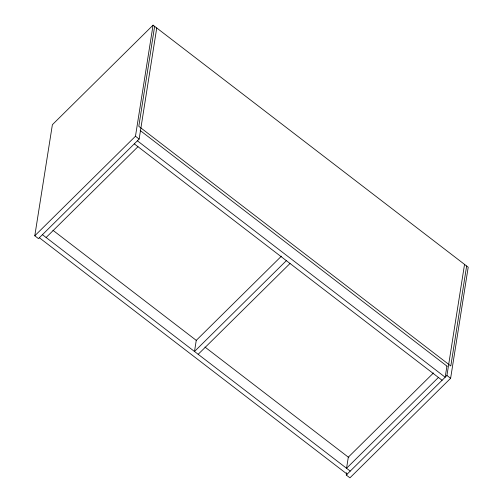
<?xml version="1.0" encoding="UTF-8"?>
<svg xmlns="http://www.w3.org/2000/svg" width="503" height="503" viewBox="0 0 503 503"><rect width="100%" height="100%" fill="white"/><g stroke="black" fill="none" stroke-linecap="round" stroke-linejoin="round"><path stroke-width="0.75" d="M156.741 27.973L139.149 139.061L38.461 238.611L34.789 235.788L52.381 124.7L153.063 25.15L468.211 267.212L450.619 378.3L349.937 477.85L346.259 475.027L346.624 472.713M34.789 235.788L135.47 136.238L153.063 25.15M154.641 26.357L138.803 126.335L450.801 365.977L466.639 265.999M446.934 366.109L445.174 377.219L137.382 140.802M346.259 475.027L446.941 375.471L464.539 264.389M46.113 237.504L137.967 146.687M281.429 256.153L196.258 340.368L194.498 351.478L286.352 260.655M198.176 354.301L290.024 263.478M433.485 372.949L348.315 457.164L346.554 468.274L438.409 377.451M140.155 130.472L447.167 366.291M135.47 136.238L139.149 139.061M446.941 375.471L450.619 378.3M134.288 143.864L442.087 380.274M52.922 230.273L196.227 340.342M204.947 347.045L348.875 457.598M42.434 234.681L350.233 471.097M39.347 237.737L347.139 474.153"/></g></svg>
